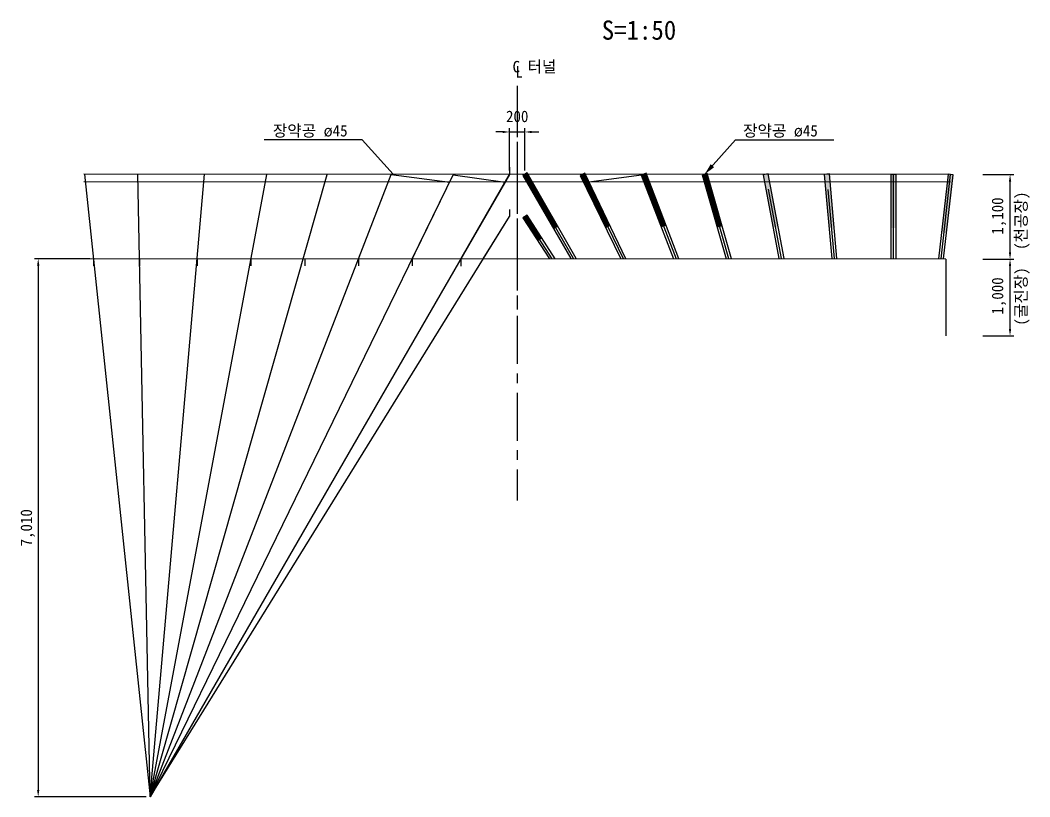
# Model space of a CAD drawing. Header units: millimetres. Extents: x -28226 to 41050, y 1277 to 31237.
# Drawn here: x -28226 to -15082, y 1277 to 11394 of the extents above; entities that cross this region are included whole.
import ezdxf

# ---------------------------------------------------------------- set-up
doc = ezdxf.new("R2010")
doc.units = ezdxf.units.MM
doc.header["$LTSCALE"] = 500
doc.header["$PDMODE"] = 1
doc.linetypes.add('A-CENTR01', pattern=[2, 1.25, -0.25, 0.25, -0.25])
for name, color, linetype in [('CS-BLST', 4, 'Continuous'), ('CS-BLST-PATT', 1, 'Continuous'), ('CS-BLST-TEX3', 3, 'Continuous'), ('CS-CNTL', 1, 'A-CENTR01'), ('CS-DIML', 1, 'Continuous'), ('CS-DIMS', 1, 'Continuous'), ('CS-EXCV', 3, 'E-DIGLN01'), ('CS-LEAT', 3, 'Continuous'), ('CS-MISC', 2, 'Continuous'), ('CS-TEXT', 3, 'Continuous')]:
    doc.layers.add(name, color=color, linetype=linetype)
doc.styles.add('굴림체', font='')
doc.styles.get('굴림체').set_extended_font_data('GulimChe')
doc.linetypes.add('E-DIGLN01', pattern='A,0.9,-0.2,[19,kscals.shx,S=0.1,R=180,X=0,Y=0],0.9', length=2)
doc.dimstyles.new('DIM01-50', dxfattribs={"dimscale": 50, "dimtxt": 3, "dimasz": 1.8, "dimexe": 1, "dimexo": 1, "dimgap": 1, "dimtad": 1, "dimdec": 0, "dimzin": 9, "dimdsep": 46, "dimlunit": 6, "dimtxsty": '굴림체', "dimcen": 2.5, "dimclrt": 3, "dimadec": 4, "dimazin": 0, "dimtfac": 1, "dimtdec": 0, "dimtmove": 2, "dimatfit": 3, "dimfxl": 1, "dimtolj": 1, "dimtzin": 0, "dimarcsym": 0})

# ---------------------------------------------------------------- blocks, each defined once
blk = doc.blocks.new('*D81')
at = {"layer": 'CS-DIMS', "color": 0, "lineweight": -2, "transparency": 16777216}
for p, q in [((-15692, 9382), (-15289, 9382)), ((-15339, 8372), (-15339, 9292)), ((-15692, 8282), (-15289, 8282))]:
    blk.add_line(p, q, dxfattribs=at)
at = {"layer": 'CS-DIMS', "color": 0, "transparency": 16777216}
for points in [[(-15354, 9292), (-15324, 9292), (-15339, 9382)], [(-15354, 8372), (-15324, 8372), (-15339, 8282)]]:
    blk.add_solid(points, dxfattribs=at)
at = {"layer": 'Defpoints', "color": 0, "transparency": 16777216}
for p in [(-15742, 9382), (-15339, 9382), (-15742, 8282, 0)]:
    blk.add_point(p, dxfattribs=at)
at = {"layer": 'CS-DIMS', "color": 3, "transparency": 16777216, "insert": (-15483, 8843), "char_height": 150, "attachment_point": 5, "rotation": 90, "style": '굴림체'}
blk.add_mtext('\\A1;1,100', dxfattribs=at)
blk = doc.blocks.new('*D82')
at = {"layer": 'CS-DIMS', "color": 0, "lineweight": -2, "transparency": 16777216}
for p, q in [((-15692, 8282), (-15289, 8282)), ((-15339, 7372), (-15339, 8192)), ((-15692, 7282), (-15289, 7282))]:
    blk.add_line(p, q, dxfattribs=at)
at = {"layer": 'CS-DIMS', "color": 0, "transparency": 16777216}
for points in [[(-15354, 8192), (-15324, 8192), (-15339, 8282)], [(-15354, 7372), (-15324, 7372), (-15339, 7282)]]:
    blk.add_solid(points, dxfattribs=at)
at = {"layer": 'Defpoints', "color": 0, "transparency": 16777216}
for p in [(-15742, 8282), (-15339, 8282), (-15742, 7282)]:
    blk.add_point(p, dxfattribs=at)
at = {"layer": 'CS-DIMS', "color": 3, "transparency": 16777216, "insert": (-15483, 7802), "char_height": 150, "attachment_point": 5, "rotation": 90, "style": '굴림체'}
blk.add_mtext('\\A1;1,000', dxfattribs=at)
blk = doc.blocks.new('*D83')
at = {"layer": 'CS-DIMS', "color": 0, "lineweight": -2, "transparency": 16777216}
for p, q in [((-15692, 9382), (-15289, 9382)), ((-15339, 8372), (-15339, 9292)), ((-15692, 8282), (-15289, 8282))]:
    blk.add_line(p, q, dxfattribs=at)
at = {"layer": 'CS-DIMS', "color": 0, "transparency": 16777216}
for points in [[(-15354, 9292), (-15324, 9292), (-15339, 9382)], [(-15354, 8372), (-15324, 8372), (-15339, 8282)]]:
    blk.add_solid(points, dxfattribs=at)
at = {"layer": 'Defpoints', "color": 0, "transparency": 16777216}
for p in [(-15742, 9382), (-15339, 9382), (-15742, 8282, 0)]:
    blk.add_point(p, dxfattribs=at)
at = {"layer": 'CS-DIMS', "color": 3, "transparency": 16777216, "insert": (-15483, 8843), "char_height": 150, "attachment_point": 5, "rotation": 90, "style": '굴림체'}
blk.add_mtext('\\A1;1,100', dxfattribs=at)
blk = doc.blocks.new('*D84')
at = {"layer": 'CS-DIMS', "color": 0, "lineweight": -2, "transparency": 16777216}
for p, q in [((-15692, 8282), (-15289, 8282)), ((-15339, 7372), (-15339, 8192)), ((-15692, 7282), (-15289, 7282))]:
    blk.add_line(p, q, dxfattribs=at)
at = {"layer": 'CS-DIMS', "color": 0, "transparency": 16777216}
for points in [[(-15354, 8192), (-15324, 8192), (-15339, 8282)], [(-15354, 7372), (-15324, 7372), (-15339, 7282)]]:
    blk.add_solid(points, dxfattribs=at)
at = {"layer": 'Defpoints', "color": 0, "transparency": 16777216}
for p in [(-15742, 8282), (-15339, 8282), (-15742, 7282)]:
    blk.add_point(p, dxfattribs=at)
at = {"layer": 'CS-DIMS', "color": 3, "transparency": 16777216, "insert": (-15483, 7802), "char_height": 150, "attachment_point": 5, "rotation": 90, "style": '굴림체'}
blk.add_mtext('\\A1;1,000', dxfattribs=at)
blk = doc.blocks.new('*D85')
at = {"layer": 'CS-DIMS', "color": 0, "lineweight": -2, "transparency": 16777216}
for p, q in [((-21945, 9938), (-22035, 9938)), ((-21855, 9437), (-21855, 9988)), ((-21855, 9938), (-21655, 9938)), ((-21655, 9437), (-21655, 9988)), ((-21565, 9938), (-21475, 9938))]:
    blk.add_line(p, q, dxfattribs=at)
at = {"layer": 'CS-DIMS', "color": 0, "transparency": 16777216}
for points in [[(-21945, 9953), (-21945, 9923), (-21855, 9938)], [(-21565, 9953), (-21565, 9923), (-21655, 9938)]]:
    blk.add_solid(points, dxfattribs=at)
at = {"layer": 'Defpoints', "color": 0, "transparency": 16777216}
for p in [(-21655, 9938), (-21855, 9387), (-21655, 9387)]:
    blk.add_point(p, dxfattribs=at)
at = {"layer": 'CS-DIMS', "color": 3, "transparency": 16777216, "insert": (-21755, 10140), "char_height": 150, "attachment_point": 5, "style": '굴림체'}
blk.add_mtext('\\A1;200', dxfattribs=at)
blk = doc.blocks.new('*D90')
at = {"layer": 'CS-MISC', "color": 0, "lineweight": -2, "transparency": 16777216}
for p, q in [((-27321, 8287), (-28041, 8287)), ((-27991, 8197), (-27991, 1367)), ((-26584, 1277), (-28041, 1277))]:
    blk.add_line(p, q, dxfattribs=at)
at = {"layer": 'CS-MISC', "color": 0, "transparency": 16777216}
for points in [[(-28006, 8197), (-27976, 8197), (-27991, 8287)], [(-28006, 1367), (-27976, 1367), (-27991, 1277)]]:
    blk.add_solid(points, dxfattribs=at)
at = {"layer": 'Defpoints', "color": 0, "transparency": 16777216}
for p in [(-27271, 8287), (-27991, 1277), (-26534, 1277)]:
    blk.add_point(p, dxfattribs=at)
at = {"layer": 'CS-MISC', "color": 3, "transparency": 16777216, "insert": (-28127, 4782), "char_height": 150, "attachment_point": 5, "rotation": 90, "style": '굴림체'}
blk.add_mtext('\\A1;7,010', dxfattribs=at)

msp = doc.modelspace()

# ---------------------------------------------------------------- linework, layer by layer
at = {"layer": 'CS-BLST'}
for p, q in [((-20109, 9387.6), (-19686.4, 8287.6)), ((-16855.8, 8285), (-16856.1, 9386.2)), ((-16237.6, 8283.7), (-16112.5, 9383.7)), ((-18312.9, 8287.7), (-18482.2, 9191.1)), ((-17626.1, 8287.7, 0), (-17706.3, 9188.5, 0)), ((-16855.8, 8286.2), (-16856.1, 9186.2))]:
    msp.add_line(p, q, dxfattribs=at)
at = {"layer": 'CS-BLST', "elevation": 0}
for points in [[(-20986.8, 8287.7), (-21624.9, 9404.2), (-21683.7, 9370.7), (-21055.9, 8287.7)], [(-21021.3, 8287.7), (-21654.4, 9387.5)], [(-20339.1, 8287.6), (-20873.7, 9402.3), (-20934.3, 9372.7), (-20407.4, 8287.6)], [(-20373.2, 8287.6), (-20904, 9387.5)], [(-19653, 8287.6), (-20077.7, 9399.6), (-20140.4, 9375.5), (-19720.1, 8287.6)], [(-18966.4, 8287.6), (-19281.4, 9396.7), (-19347.1, 9378.5), (-19033, 8287.6)], [(-18999.7, 8287.6), (-19314, 9387.6)], [(-18278.5, 8287.7), (-18485.8, 9393.9), (-18552.2, 9381.4), (-18347.2, 8287.7)], [(-17592.2, 8287.7), (-17690.4, 9390.7), (-17757.6, 9384.7), (-17659.9, 8287.7)], [(-21262.9, 8287.6), (-21625.4, 8856), (-21682.3, 8819.3), (-21334.5, 8287.6)], [(-21298.7, 8287.6), (-21654.2, 8837.7)]]:
    msp.add_lwpolyline(points, dxfattribs=at)
at = {"layer": 'CS-BLST'}
for points in [[(-16822.1, 8286.2), (-16822.4, 9386.2), (-16889.9, 9386.2), (-16889.6, 8286.2)], [(-16203.6, 8283.7), (-16079, 9379.9), (-16146.1, 9387.5), (-16271.5, 8283.7)]]:
    msp.add_lwpolyline(points, dxfattribs=at)
at = {"layer": 'CS-BLST-PATT', "const_width": 67.5, "elevation": 0}
for points in [[(-21654.4, 9387.5), (-21251.8, 8688.1)], [(-20904, 9387.5), (-20572.6, 8700.7)], [(-20109, 9387.6), (-19847.6, 8707)], [(-19314, 9387.6), (-19117.8, 8700.9)], [(-21654.2, 8837.7), (-21458.3, 8534.6)]]:
    msp.add_lwpolyline(points, dxfattribs=at)
at = {"layer": 'CS-BLST-PATT'}
for points in [[(-18485.8, 9393.9), (-18552.2, 9381.4), (-18357, 8706.3), (-18423.3, 8693.9)], [(-17690.4, 9390.7), (-17757.6, 9384.7), (-17628.3, 8693.9), (-17695.6, 8688)], [(-16822.4, 9386.2), (-16889.9, 9386.2), (-16822.2, 8686.7), (-16889.7, 8686.7)], [(-16079, 9379.9), (-16146.1, 9387.5), (-16164.9, 8624.1), (-16232, 8631.8)]]:
    msp.add_solid(points, dxfattribs=at)
at = {"layer": 'CS-CNTL'}
msp.add_line((-21754.3, 10541.1), (-21754.2, 5137.5, 0), dxfattribs=at)
at = {"layer": 'CS-CNTL', "ltscale": 0.5}
msp.add_line((-21754.3, 10309.7), (-21754.3, 7624.5), dxfattribs=at)
at = {"layer": 'CS-DIML'}
for p, q in [((-23771.9, 9834.1, 0), (-25049.6, 9834.1, 0)), ((-23771.9, 9834.1, 0), (-23369.6, 9387.9, 0)), ((-18911.6, 9833.8), (-19314, 9387.6)), ((-18911.6, 9833.8), (-17634, 9833.9))]:
    msp.add_line(p, q, dxfattribs=at)
msp.add_solid([(-19314, 9387.6), (-19191.3, 9478.9), (-19235.8, 9519.1)], dxfattribs=at)
at = {"layer": 'CS-EXCV', "linetype": 'ByBlock'}
for p, q in [((-16112.7, 9382.3), (-27396.3, 9387.2)), ((-16112.7, 9282.3), (-27396.4, 9287.2)), ((-16175.2, 8282.3), (-27333.4, 8287.2))]:
    msp.add_line(p, q, dxfattribs=at)
at = {"layer": 'CS-EXCV'}
msp.add_line((-16175.2, 8282.3), (-16174.9, 7283.6), dxfattribs=at)
at = {"layer": 'CS-MISC'}
for p, q in [((-21855.7, 9478.2, 0), (-21855.7, 9384.8, 0)), ((-27386.6, 9387.2), (-26534.3, 1277.4)), ((-26534.3, 1277.4, 0), (-26692.5, 9386.9)), ((-26534.3, 1277.4), (-25824.8, 9386.5)), ((-26534.3, 1277.4), (-25015.1, 9386.2)), ((-26534.3, 1277.4), (-24229.9, 9385.8, 0)), ((-26534.3, 1277.4), (-23397.2, 9385.5)), ((-21853.4, 9384.8, 0), (-26534.3, 1277.4, 0)), ((-26534.3, 1277.4), (-22588.1, 9379.5)), ((-26534.3, 1277.4), (-21854.3, 8837.7, 0)), ((-21855.7, 8928.9, 0), (-21855.7, 8835.5, 0)), ((-27271, 8287.2), (-27271, 8193.8)), ((-26671, 8287.2), (-26671, 8193.8)), ((-25921, 8287.2), (-25921, 8193.8)), ((-25221, 8287.2), (-25221, 8193.8)), ((-24521, 8287.2), (-24521, 8193.8)), ((-23821, 8287.2), (-23821, 8193.8)), ((-23121, 8287.2), (-23121, 8193.8)), ((-22488.4, 8285.1, 0), (-22488.4, 8191.7, 0))]:
    msp.add_line(p, q, dxfattribs=at)
at = {"layer": 'CS-MISC', "color": 5}
for p, q in [((-23822.7, 8285.7), (-23397.2, 9385.5)), ((-23397.2, 9385.5), (-22634.1, 9285.1)), ((-23121, 8287.2), (-22588.1, 9379.5)), ((-22588.1, 9379.5), (-21911.2, 9284.8)), ((-22488.4, 8285.1, 0), (-21854.5, 9387.5)), ((-20854.2, 9284.4), (-20107.6, 9384.1)), ((-22196.4, 8285), (-21855.7, 8835.5, 0))]:
    msp.add_line(p, q, dxfattribs=at)

# ---------------------------------------------------------------- texts
at = {"layer": 'CS-BLST-TEX3', "char_height": 150, "width": 10.273, "attachment_point": 5, "rotation": 90, "style": '굴림체'}
for s, insert in [('\\A1;(천공장)', (-15176.7, 8781.4)), ('\\A1;(굴진장)', (-15176.7, 7795.1, 0))]:
    msp.add_mtext(s, dxfattribs=dict(at, insert=insert))
at = {"layer": 'CS-LEAT', "style": '굴림체'}
msp.add_text('장약공 ø45', height=150, dxfattribs=at).set_placement((-24936.8, 9879.6, 0))
msp.add_text('장약공 ø45', height=150, rotation=0.00277, dxfattribs=at).set_placement((-18814.9, 9879.3))
at = {"layer": 'CS-TEXT', "style": '굴림체'}
for s, height, p in [('S=1:50', 250, (-20654.2, 11140.2)), ('C 터널', 150, (-21815.6, 10713.7)), ('L', 150, (-21778.2, 10646.2))]:
    msp.add_text(s, height=height, dxfattribs=at).set_placement(p)

# ---------------------------------------------------------------- dimensions: what is measured, and where the dimension line sits
at = {"layer": 'CS-DIMS'}
dim = msp.add_linear_dim(base=(-21654.5, 9937.8), p1=(-21854.5, 9387.5), p2=(-21654.5, 9387.5), text='200', dimstyle='DIM01-50', dxfattribs=at)
dim.commit()
dim.dimension.update_dxf_attribs({"geometry": '*D85', "text_midpoint": (-21754.5, 10139.5)})
for base, p1, p2, text, picture, middle in [((-15338.5, 9382.3), (-15741.5, 8282.3, 0), (-15741.5, 9382.3), '1,100', '*D81', (-15482.6, 8842.8)), ((-15338.5, 9382.3), (-15741.5, 8282.3, 0), (-15741.5, 9382.3), '1,100', '*D83', (-15482.6, 8842.8)), ((-15338.5, 8282.3, 0), (-15741.5, 7282.3, 0), (-15741.5, 8282.3, 0), '1,000', '*D82', (-15482.6, 7801.8, 0)), ((-15338.5, 8282.3, 0), (-15741.5, 7282.3, 0), (-15741.5, 8282.3, 0), '1,000', '*D84', (-15482.6, 7801.8, 0))]:
    dim = msp.add_linear_dim(base=base, p1=p1, p2=p2, angle=90, text=text, dimstyle='DIM01-50', dxfattribs=at)
    dim.commit()
    dim.dimension.update_dxf_attribs({"geometry": picture, "text_midpoint": middle, "dimtype": 160})
at = {"layer": 'CS-MISC'}
dim = msp.add_linear_dim(base=(-27991, 1277.4), p1=(-27271, 8287.2), p2=(-26534.3, 1277.4), angle=90, dimstyle='DIM01-50', dxfattribs=at)
dim.commit()
dim.dimension.update_dxf_attribs({"geometry": '*D90', "text_midpoint": (-28127.2, 4782.3)})

doc.saveas('drawing.dxf')
